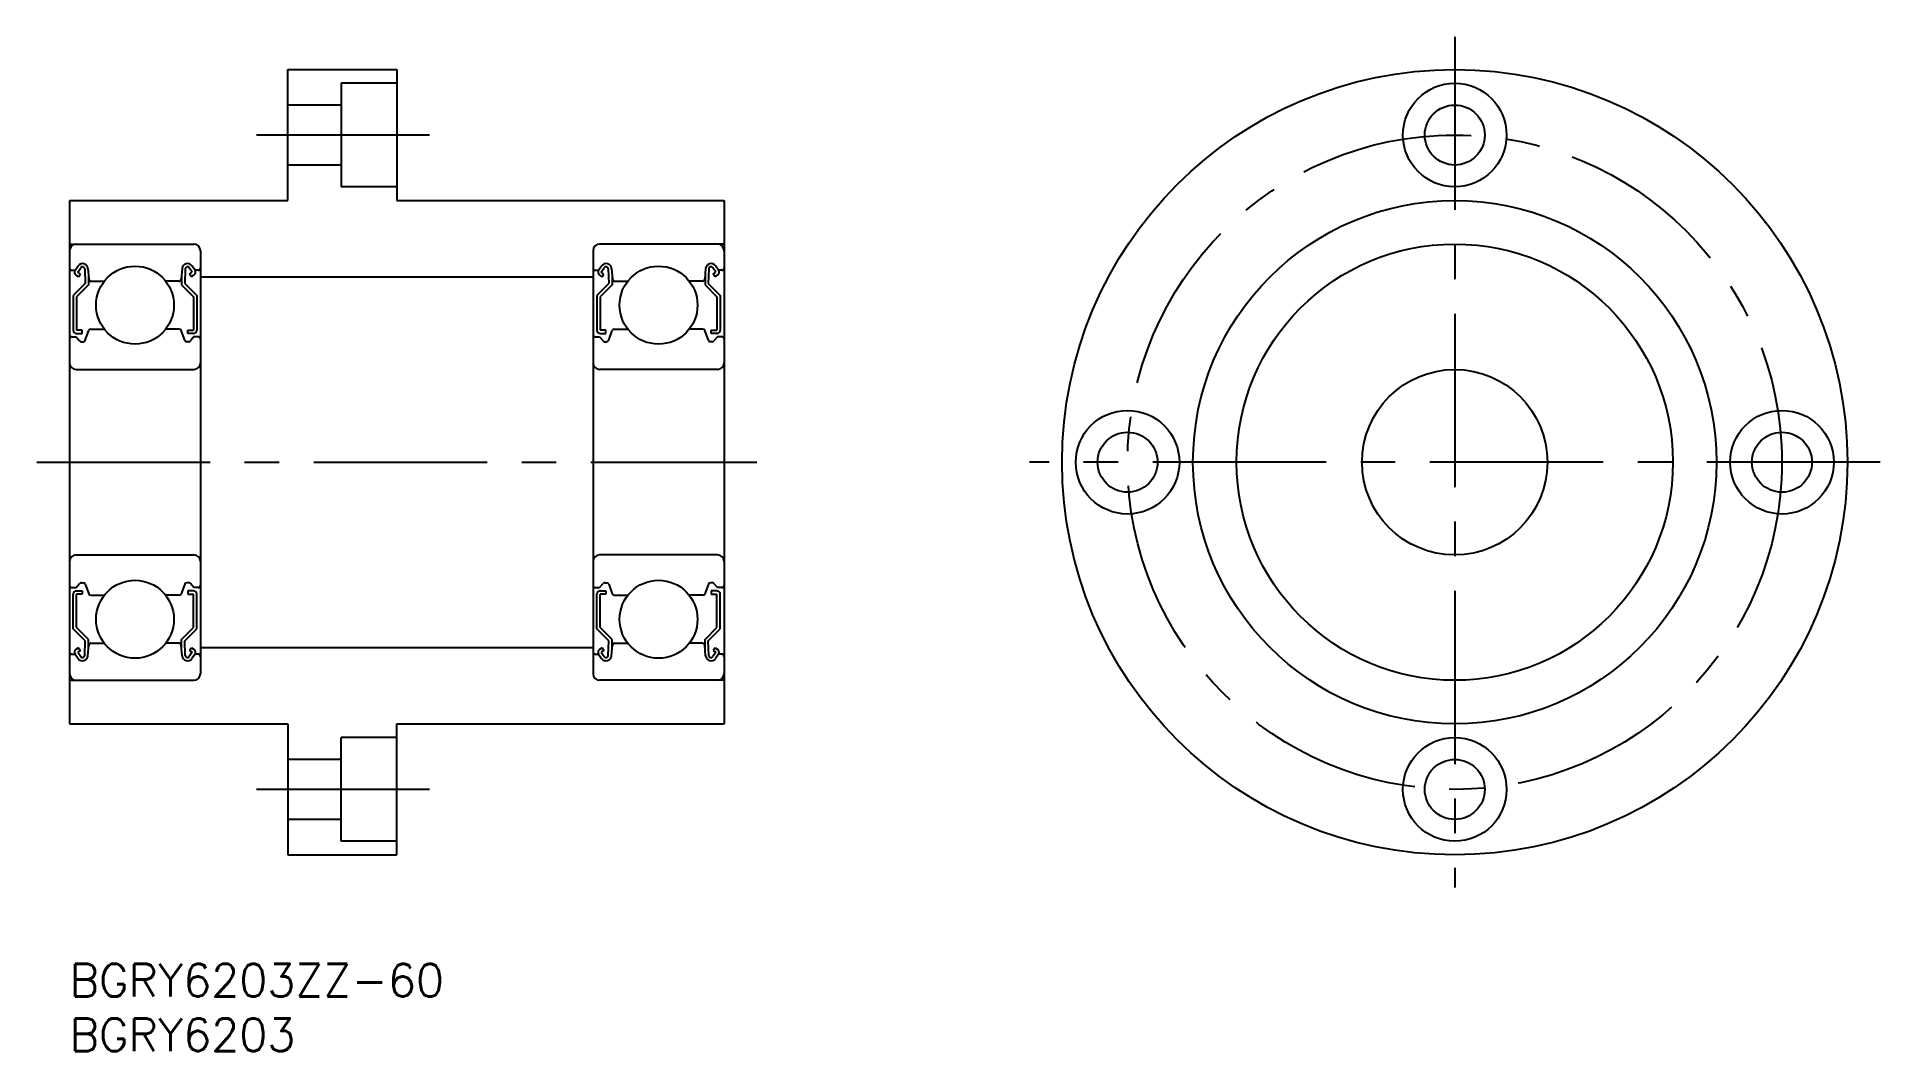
# Model space of a CAD drawing. Extents: x -3 to 166, y -8 to 85.
import ezdxf

# ---------------------------------------------------------------- set-up
doc = ezdxf.new("R2010")
doc.units = 0
doc.header["$LTSCALE"] = 0.5
doc.linetypes.add('CENTER', pattern=[50.8, 31.75, -6.35, 6.35, -6.35])
for name, color, linetype in [('MSM_CENTER', 1, 'CENTER'), ('MSM_CONTINUOUS', 7, 'CONTINUOUS'), ('MSM_PART_NUMBER', 7, 'CONTINUOUS')]:
    doc.layers.add(name, color=color, linetype=linetype)
doc.styles.get("Standard").update_dxf_attribs({"font": 'txt.shx', "height": 3, "bigfont": 'bigfont.shx'})

# ---------------------------------------------------------------- blocks, each defined once
blk = doc.blocks.new('*U2')
at = {"layer": 'MSM_PART_NUMBER'}
blk.add_text('BGRY6203ZZ-60', height=3, dxfattribs=at).set_placement((0, -3))
blk = doc.blocks.new('*U3')
at = {"layer": 'MSM_PART_NUMBER'}
blk.add_text('BGRY6203', height=3, dxfattribs=at).set_placement((0, -8))

msp = doc.modelspace()

# ---------------------------------------------------------------- linework, layer by layer
at = {"layer": 'MSM_CENTER'}
for p, q in [((127, 85), (127, 7)), ((33, 76), (17, 76)), ((-3, 46), (63, 46)), ((166, 46), (88, 46)), ((33, 16), (17, 16))]:
    msp.add_line(p, q, dxfattribs=at)
msp.add_circle((127, 46), 30, dxfattribs=at)
at = {"layer": 'MSM_CONTINUOUS'}
for p, q in [((20, 70), (20, 82)), ((20, 82), (30, 82)), ((30, 82), (30, 70)), ((24.9, 80.75), (24.9, 71.25)), ((30, 80.75), (24.9, 80.75)), ((24.9, 78.75), (20, 78.75)), ((24.9, 73.25), (20, 73.25)), ((30, 71.25), (24.9, 71.25)), ((0, 70), (20, 70)), ((0, 70), (0, 22)), ((30, 70), (60, 70)), ((60, 70), (60, 22)), ((0, 66), (11.4, 66)), ((60, 66), (48.6, 66)), ((12, 65.4), (12, 26.6)), ((48, 65.4), (48, 26.6)), ((0.2, 63.59999), (0.500027, 63.59999)), ((0.4999, 63.59981), (0.778643, 63.996961)), ((0.819032, 63.009965), (0.573551, 63.181602)), ((0.746028, 63.427975), (1.028243, 63.830057)), ((0.991028, 63.25495), (0.746028, 63.427975)), ((0.819032, 63.009965), (0.991028, 63.25495)), ((1.391806, 63.722595), (1.441991, 62.373941)), ((1.685949, 63.753865), (1.772061, 62.782332)), ((1.742, 63.12099), (1.742, 62.24999)), ((1.97128, 62.59999), (3.186031, 62.59999)), ((10.02872, 62.59999), (8.81397, 62.59999)), ((10.314051, 63.753865), (10.227939, 62.782332)), ((10.258, 63.12099), (10.258, 62.24999)), ((10.608195, 63.722595), (10.55801, 62.373941)), ((11.253973, 63.427975), (10.971758, 63.830057)), ((11.008972, 63.25495), (11.253973, 63.427975)), ((11.180969, 63.009965), (11.008972, 63.25495)), ((11.180969, 63.009965), (11.426449, 63.181602)), ((11.5001, 63.59981), (11.221358, 63.996961)), ((11.8, 63.59999), (11.499973, 63.59999)), ((12, 63), (48, 63)), ((48.2, 63.59999), (48.500027, 63.59999)), ((48.4999, 63.59981), (48.778642, 63.996961)), ((48.819031, 63.009965), (48.573551, 63.181602)), ((48.746027, 63.427975), (49.028242, 63.830057)), ((48.991028, 63.25495), (48.746027, 63.427975)), ((48.819031, 63.009965), (48.991028, 63.25495)), ((49.391805, 63.722595), (49.44199, 62.373941)), ((49.685949, 63.753865), (49.772061, 62.782332)), ((49.742, 63.12099), (49.742, 62.24999)), ((49.97128, 62.59999), (51.18603, 62.59999)), ((58.02872, 62.59999), (56.813969, 62.59999)), ((58.314051, 63.753865), (58.227939, 62.782332)), ((58.258, 63.12099), (58.258, 62.24999)), ((58.608194, 63.722595), (58.558009, 62.373941)), ((59.253972, 63.427975), (58.971757, 63.830057)), ((59.008972, 63.25495), (59.253972, 63.427975)), ((59.180968, 63.009965), (59.008972, 63.25495)), ((59.180968, 63.009965), (59.426449, 63.181602)), ((59.5001, 63.59981), (59.221357, 63.996961)), ((59.8, 63.59999), (59.499973, 63.59999)), ((1.441991, 62.373941), (0.342, 61.27398)), ((0.342, 61.27398), (0.342, 58.09999)), ((1.742, 62.24999), (0.642, 61.15001)), ((0.642, 61.15001), (0.642, 58.09999)), ((10.258, 62.24999), (11.358, 61.15001)), ((10.55801, 62.373941), (11.658, 61.27398)), ((11.358, 61.15001), (11.358, 58.09999)), ((11.658, 61.27398), (11.658, 58.09999)), ((49.44199, 62.373941), (48.342, 61.27398)), ((48.342, 61.27398), (48.342, 58.09999)), ((49.742, 62.24999), (48.642, 61.15001)), ((48.642, 61.15001), (48.642, 58.09999)), ((58.258, 62.24999), (59.358, 61.15001)), ((58.558009, 62.373941), (59.658, 61.27398)), ((59.358, 61.15001), (59.358, 58.09999)), ((59.658, 61.27398), (59.658, 58.09999)), ((0.2, 57.49998), (0.599977, 57.49998)), ((0.599977, 57.49998), (0.917605, 57.121435)), ((1.162, 58.09999), (0.642, 58.09999)), ((0.642, 57.79999), (1.162, 57.79999)), ((1.162, 57.79999), (1.162, 58.09999)), ((1.433822, 57.181488), (1.757184, 58.068482)), ((1.945087, 58.19998), (3.186023, 58.19998)), ((10.054913, 58.19998), (8.813978, 58.19998)), ((10.566179, 57.181488), (10.242816, 58.068482)), ((10.838, 58.09999), (11.358, 58.09999)), ((10.838, 57.79999), (10.838, 58.09999)), ((11.358, 57.79999), (10.838, 57.79999)), ((11.400024, 57.49998), (11.082395, 57.121435)), ((11.8, 57.49998), (11.400024, 57.49998)), ((48.2, 57.49998), (48.599976, 57.49998)), ((48.599976, 57.49998), (48.917605, 57.121435)), ((49.162, 58.09999), (48.642, 58.09999)), ((48.642, 57.79999), (49.162, 57.79999)), ((49.162, 57.79999), (49.162, 58.09999)), ((49.433821, 57.181488), (49.757184, 58.068482)), ((49.945087, 58.19998), (51.186022, 58.19998)), ((58.054913, 58.19998), (56.813977, 58.19998)), ((58.566178, 57.181488), (58.242816, 58.068482)), ((58.838, 58.09999), (59.358, 58.09999)), ((58.838, 57.79999), (58.838, 58.09999)), ((59.358, 57.79999), (58.838, 57.79999)), ((59.400023, 57.49998), (59.082395, 57.121435)), ((59.8, 57.49998), (59.400023, 57.49998)), ((1.070816, 57.04999), (1.245919, 57.04999)), ((10.929185, 57.04999), (10.754081, 57.04999)), ((49.070815, 57.04999), (49.245919, 57.04999)), ((58.929184, 57.04999), (58.754081, 57.04999)), ((0.6, 54.5), (11.4, 54.5)), ((59.4, 54.5), (48.6, 54.5)), ((0.6, 37.5), (11.4, 37.5)), ((59.4, 37.5), (48.6, 37.5)), ((0.2, 34.50002), (0.599977, 34.50002)), ((0.342, 30.72602), (0.342, 33.90001)), ((0.599977, 34.50002), (0.917605, 34.878566)), ((0.642, 34.20001), (1.162, 34.20001)), ((0.642, 30.84999), (0.642, 33.90001)), ((1.162, 33.90001), (0.642, 33.90001)), ((1.070816, 34.95001), (1.245919, 34.95001)), ((1.162, 34.20001), (1.162, 33.90001)), ((1.433822, 34.818512), (1.757184, 33.931518)), ((1.945087, 33.80002), (3.186023, 33.80002)), ((10.054913, 33.80002), (8.813978, 33.80002)), ((10.566179, 34.818512), (10.242816, 33.931518)), ((10.929185, 34.95001), (10.754081, 34.95001)), ((10.838, 34.20001), (10.838, 33.90001)), ((11.358, 34.20001), (10.838, 34.20001)), ((10.838, 33.90001), (11.358, 33.90001)), ((11.400024, 34.50002), (11.082395, 34.878566)), ((11.358, 30.84999), (11.358, 33.90001)), ((11.8, 34.50002), (11.400024, 34.50002)), ((11.658, 30.72602), (11.658, 33.90001)), ((48.2, 34.50002), (48.599976, 34.50002)), ((48.342, 30.72602), (48.342, 33.90001)), ((48.599976, 34.50002), (48.917605, 34.878566)), ((48.642, 34.20001), (49.162, 34.20001)), ((48.642, 30.84999), (48.642, 33.90001)), ((49.162, 33.90001), (48.642, 33.90001)), ((49.070815, 34.95001), (49.245919, 34.95001)), ((49.162, 34.20001), (49.162, 33.90001)), ((49.433821, 34.818512), (49.757184, 33.931518)), ((49.945087, 33.80002), (51.186022, 33.80002)), ((58.054913, 33.80002), (56.813977, 33.80002)), ((58.566178, 34.818512), (58.242816, 33.931518)), ((58.929184, 34.95001), (58.754081, 34.95001)), ((59.358, 34.20001), (58.838, 34.20001)), ((58.838, 34.20001), (58.838, 33.90001)), ((58.838, 33.90001), (59.358, 33.90001)), ((59.400023, 34.50002), (59.082395, 34.878566)), ((59.358, 30.84999), (59.358, 33.90001)), ((59.8, 34.50002), (59.400023, 34.50002)), ((59.658, 30.72602), (59.658, 33.90001)), ((1.441991, 29.62606), (0.342, 30.72602)), ((1.742, 29.75001), (0.642, 30.84999)), ((10.258, 29.75001), (11.358, 30.84999)), ((10.55801, 29.62606), (11.658, 30.72602)), ((49.44199, 29.62606), (48.342, 30.72602)), ((49.742, 29.75001), (48.642, 30.84999)), ((58.258, 29.75001), (59.358, 30.84999)), ((58.558009, 29.62606), (59.658, 30.72602)), ((0.819032, 28.990035), (0.573551, 28.818399)), ((0.991028, 28.74505), (0.746028, 28.572026)), ((0.819032, 28.990035), (0.991028, 28.74505)), ((1.391806, 28.277406), (1.441991, 29.62606)), ((1.685949, 28.246135), (1.772061, 29.217668)), ((1.742, 28.87901), (1.742, 29.75001)), ((1.97128, 29.40001), (3.186031, 29.40001)), ((10.02872, 29.40001), (8.81397, 29.40001)), ((10.314051, 28.246135), (10.227939, 29.217668)), ((10.258, 28.87901), (10.258, 29.75001)), ((10.608195, 28.277406), (10.55801, 29.62606)), ((11.180969, 28.990035), (11.008972, 28.74505)), ((11.008972, 28.74505), (11.253973, 28.572026)), ((11.180969, 28.990035), (11.426449, 28.818399)), ((12, 29), (48, 29)), ((48.819031, 28.990035), (48.573551, 28.818399)), ((48.991028, 28.74505), (48.746027, 28.572026)), ((48.819031, 28.990035), (48.991028, 28.74505)), ((49.391805, 28.277406), (49.44199, 29.62606)), ((49.685949, 28.246135), (49.772061, 29.217668)), ((49.742, 28.87901), (49.742, 29.75001)), ((49.97128, 29.40001), (51.18603, 29.40001)), ((58.02872, 29.40001), (56.813969, 29.40001)), ((58.314051, 28.246135), (58.227939, 29.217668)), ((58.258, 28.87901), (58.258, 29.75001)), ((58.608194, 28.277406), (58.558009, 29.62606)), ((59.180968, 28.990035), (59.008972, 28.74505)), ((59.008972, 28.74505), (59.253972, 28.572026)), ((59.180968, 28.990035), (59.426449, 28.818399)), ((0.2, 28.40001), (0.500027, 28.40001)), ((0.4999, 28.400191), (0.778643, 28.00304)), ((0.746028, 28.572026), (1.028243, 28.169944)), ((11.253973, 28.572026), (10.971758, 28.169944)), ((11.5001, 28.400191), (11.221358, 28.00304)), ((11.8, 28.40001), (11.499973, 28.40001)), ((48.2, 28.40001), (48.500027, 28.40001)), ((48.4999, 28.400191), (48.778642, 28.00304)), ((48.746027, 28.572026), (49.028242, 28.169944)), ((59.253972, 28.572026), (58.971757, 28.169944)), ((59.5001, 28.400191), (59.221357, 28.00304)), ((59.8, 28.40001), (59.499973, 28.40001)), ((0, 26), (11.4, 26)), ((60, 26), (48.6, 26)), ((0, 22), (20, 22)), ((20, 22), (20, 10)), ((30, 22), (60, 22)), ((30, 10), (30, 22)), ((24.9, 11.25), (24.9, 20.75)), ((30, 20.75), (24.9, 20.75)), ((24.9, 18.75), (20, 18.75)), ((24.9, 13.25), (20, 13.25)), ((30, 11.25), (24.9, 11.25)), ((20, 10), (30, 10))]:
    msp.add_line(p, q, dxfattribs=at)
for centre, radius in [((127, 46), 36), ((127, 76), 4.75), ((127, 76), 2.75), ((127, 46), 24), ((127, 46), 20), ((6, 60.39998), 3.5719), ((54, 60.39998), 3.5719), ((127, 46), 8.5), ((97, 46), 4.75), ((157, 46), 4.75), ((97, 46), 2.75), ((157, 46), 2.75), ((6, 31.60002), 3.5719), ((54, 31.60002), 3.5719), ((127, 16), 4.75), ((127, 16), 2.75)]:
    msp.add_circle(centre, radius, dxfattribs=at)
for centre, radius, start, end in [((0.6, 65.4), 0.6, 90, 180), ((11.4, 65.4), 0.6, 0, 90), ((48.6, 65.4), 0.6, 90, 180), ((59.4, 65.4), 0.6, 0, 90), ((0.2, 63.79999), 0.2, 180, 270), ((0.745456, 63.427465), 0.3, 144.936745, 235.039255), ((1.187902, 63.709721), 0.5, 5.065195, 144.936745), ((1.191944, 63.715158), 0.2, 2.131062, 144.935553), ((1.97128, 62.79999), 0.2, 185.065195, 270), ((10.02872, 62.79999), 0.2, 270, 354.934805), ((10.812099, 63.709721), 0.5, 35.063255, 174.934805), ((10.808056, 63.715158), 0.2, 35.064447, 177.868938), ((11.254545, 63.427465), 0.3, 304.960745, 35.063255), ((11.8, 63.79999), 0.2, 270, 0), ((48.2, 63.79999), 0.2, 180, 270), ((48.745455, 63.427465), 0.3, 144.936745, 235.039255), ((49.187901, 63.709721), 0.5, 5.065195, 144.936745), ((49.191944, 63.715158), 0.2, 2.131062, 144.935553), ((49.97128, 62.79999), 0.2, 185.065195, 270), ((58.02872, 62.79999), 0.2, 270, 354.934805), ((58.812098, 63.709721), 0.5, 35.063255, 174.934805), ((58.808056, 63.715158), 0.2, 35.064447, 177.868938), ((59.254544, 63.427465), 0.3, 304.960745, 35.063255), ((59.8, 63.79999), 0.2, 270, 0), ((0.2, 57.29998), 0.2, 90, 180), ((0.642, 58.09999), 0.3, 180, 270), ((1.945087, 57.99998), 0.2, 90, 159.970177), ((10.054913, 57.99998), 0.2, 20.029823, 90), ((11.358, 58.09999), 0.3, 270, 0), ((11.8, 57.29998), 0.2, 0, 90), ((48.2, 57.29998), 0.2, 90, 180), ((48.642, 58.09999), 0.3, 180, 270), ((49.945087, 57.99998), 0.2, 90, 159.970177), ((58.054913, 57.99998), 0.2, 20.029823, 90), ((59.358, 58.09999), 0.3, 270, 0), ((59.8, 57.29998), 0.2, 0, 90), ((1.070816, 57.24999), 0.2, 219.999223, 270), ((1.245919, 57.24999), 0.2, 270, 339.970177), ((10.754081, 57.24999), 0.2, 200.029823, 270), ((10.929185, 57.24999), 0.2, 270, 320.000777), ((49.070815, 57.24999), 0.2, 219.999223, 270), ((49.245919, 57.24999), 0.2, 270, 339.970177), ((58.754081, 57.24999), 0.2, 200.029823, 270), ((58.929184, 57.24999), 0.2, 270, 320.000777), ((0.6, 55.1), 0.6, 180, 270), ((11.4, 55.1), 0.6, 270, 0), ((48.6, 55.1), 0.6, 180, 270), ((59.4, 55.1), 0.6, 270, 0), ((0.6, 36.9), 0.6, 90, 180), ((11.4, 36.9), 0.6, 0, 90), ((48.6, 36.9), 0.6, 90, 180), ((59.4, 36.9), 0.6, 0, 90), ((0.2, 34.70002), 0.2, 180, 270), ((0.642, 33.90001), 0.3, 90, 180), ((1.070816, 34.75001), 0.2, 90, 140.000777), ((1.245919, 34.75001), 0.2, 20.029823, 90), ((1.945087, 34.00002), 0.2, 200.029823, 270), ((10.054913, 34.00002), 0.2, 270, 339.970177), ((10.754081, 34.75001), 0.2, 90, 159.970177), ((10.929185, 34.75001), 0.2, 39.999223, 90), ((11.358, 33.90001), 0.3, 0, 90), ((11.8, 34.70002), 0.2, 270, 0), ((48.2, 34.70002), 0.2, 180, 270), ((48.642, 33.90001), 0.3, 90, 180), ((49.070815, 34.75001), 0.2, 90, 140.000777), ((49.245919, 34.75001), 0.2, 20.029823, 90), ((49.945087, 34.00002), 0.2, 200.029823, 270), ((58.054913, 34.00002), 0.2, 270, 339.970177), ((58.754081, 34.75001), 0.2, 90, 159.970177), ((58.929184, 34.75001), 0.2, 39.999223, 90), ((59.358, 33.90001), 0.3, 0, 90), ((59.8, 34.70002), 0.2, 270, 0), ((0.745456, 28.572535), 0.3, 124.960745, 215.063255), ((1.97128, 29.20001), 0.2, 90, 174.934805), ((10.02872, 29.20001), 0.2, 5.065195, 90), ((11.254545, 28.572535), 0.3, 324.936745, 55.039255), ((48.745455, 28.572535), 0.3, 124.960745, 215.063255), ((49.97128, 29.20001), 0.2, 90, 174.934805), ((58.02872, 29.20001), 0.2, 5.065195, 90), ((59.254544, 28.572535), 0.3, 324.936745, 55.039255), ((0.2, 28.20001), 0.2, 90, 180), ((1.187902, 28.29028), 0.5, 215.063255, 354.934805), ((1.191944, 28.284843), 0.2, 215.064447, 357.868938), ((10.812099, 28.29028), 0.5, 185.065195, 324.936745), ((10.808056, 28.284843), 0.2, 182.131062, 324.935553), ((11.8, 28.20001), 0.2, 0, 90), ((48.2, 28.20001), 0.2, 90, 180), ((49.187901, 28.29028), 0.5, 215.063255, 354.934805), ((49.191944, 28.284843), 0.2, 215.064447, 357.868938), ((58.812098, 28.29028), 0.5, 185.065195, 324.936745), ((58.808056, 28.284843), 0.2, 182.131062, 324.935553), ((59.8, 28.20001), 0.2, 0, 90), ((0.6, 26.6), 0.6, 180, 270), ((11.4, 26.6), 0.6, 270, 0), ((48.6, 26.6), 0.6, 180, 270), ((59.4, 26.6), 0.6, 270, 0)]:
    msp.add_arc(centre, radius, start, end, dxfattribs=at)

# ---------------------------------------------------------------- block references
for name in ['*U2', '*U3']:
    msp.add_blockref(name, (0, 0), dxfattribs=at)

doc.saveas('drawing.dxf')
